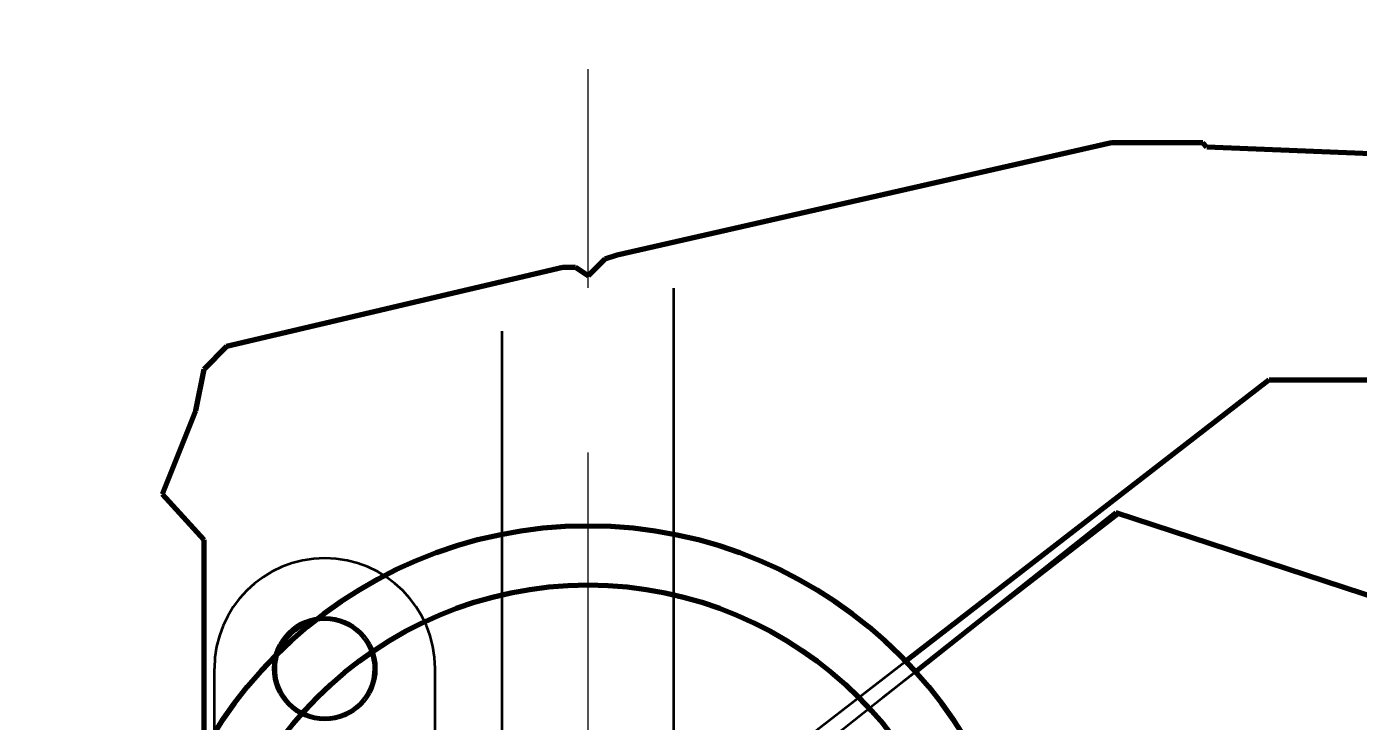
# Model space of a CAD drawing. Header units: millimetres. Extents: x 0 to 2208, y 0 to 420.
# Drawn here: x 100.26 to 111.11, y 237.81 to 243.47 of the extents above; entities that cross this region are included whole.
import ezdxf

# ---------------------------------------------------------------- set-up
doc = ezdxf.new("R2010")
doc.units = ezdxf.units.MM
doc.linetypes.add('IRAM-E-TRAZOS', pattern=[5, 4, -1])
doc.linetypes.add('IRAM-F-TRAZO-PUNTO', pattern=[20, 15, -2, 1, -2])
for name, color, linetype, lineweight in [('01-VISIBLE', 7, 'CONTINUOUS', 70), ('02-OCULTA', 4, 'IRAM-E-TRAZOS', 35), ('03-EJE', 1, 'IRAM-F-TRAZO-PUNTO', 18), ('04-COTA', 3, 'CONTINUOUS', 18), ('08-FINA', 5, 'CONTINUOUS', 18)]:
    doc.layers.add(name, color=color, linetype=linetype, lineweight=lineweight)
doc.styles.add('ISO3098', font='isocpeur.ttf')
doc.dimstyles.new('FLAMA-IRAM', dxfattribs={"dimtxt": 3.5, "dimasz": 3.5, "dimexe": 2, "dimexo": 1.5, "dimgap": 1, "dimtad": 1, "dimdec": 1, "dimtxsty": 'ISO3098', "dimblk": 'IRAM_FLECHA', "dimblk1": 'IRAM_FLECHA', "dimblk2": 'IRAM_FLECHA', "dimcen": 2.5, "dimclrd": 256, "dimclre": 256, "dimclrt": 256, "dimazin": 3, "dimtfac": 1, "dimtmove": 0, "dimatfit": 3, "dimlwd": 18, "dimlwe": 18})

# ---------------------------------------------------------------- blocks, each defined once
blk = doc.blocks.new('IRAM_FLECHA')
blk.add_solid([(0, 0), (-1, 0.125), (-1, -0.125)])

msp = doc.modelspace()

# ---------------------------------------------------------------- linework, layer by layer
at = {"layer": '01-VISIBLE'}
for p, q in [((109.101, 242.521), (105.071, 241.607)), ((109.845, 242.521), (109.101, 242.521)), ((109.879, 242.487), (109.845, 242.521)), ((112.317, 242.385), (109.879, 242.487)), ((104.969, 241.573), (104.833, 241.437)), ((105.071, 241.607), (104.969, 241.573)), ((104.629, 241.505), (101.887, 240.861)), ((104.731, 241.505), (104.629, 241.505)), ((104.833, 241.437), (104.731, 241.505)), ((101.887, 240.861), (101.701, 240.675)), ((101.701, 240.675), (101.633, 240.337)), ((107.424, 238.297), (110.387, 240.591)), ((110.387, 240.591), (123.933, 240.591)), ((101.633, 240.337), (101.361, 239.659)), ((101.361, 239.659), (101.701, 239.287)), ((109.135, 239.507), (107.504, 238.212)), ((111.301, 238.797), (109.135, 239.507)), ((101.701, 239.287), (101.701, 237.574))]:
    msp.add_line(p, q, dxfattribs=at)
msp.add_circle((104.833, 235.799), 3.12, dxfattribs=at)
for centre, radius, start, end in [((104.833, 235.799), 3.6, 90, -90), ((104.833, 235.799), 3.6, -90, 90), ((102.687, 238.237), 0.4, 101.3815, 161.3289)]:
    msp.add_arc(centre, radius, start, end, dxfattribs=at)
at = {"layer": '02-OCULTA'}
for p, q in [((109.101, 242.521), (105.071, 241.607)), ((109.845, 242.521), (109.101, 242.521)), ((109.879, 242.487), (109.845, 242.521)), ((112.317, 242.385), (109.879, 242.487)), ((105.533, 237.337), (105.533, 241.711)), ((104.969, 241.573), (104.833, 241.437)), ((105.071, 241.607), (104.969, 241.573)), ((104.629, 241.505), (101.887, 240.861)), ((104.731, 241.505), (104.629, 241.505)), ((104.833, 241.437), (104.731, 241.505)), ((104.133, 236.987), (104.133, 241.388)), ((101.887, 240.861), (101.701, 240.675)), ((101.701, 240.675), (101.633, 240.337)), ((106.493, 237.577), (110.387, 240.591)), ((110.387, 240.591), (123.933, 240.591)), ((101.633, 240.337), (101.361, 239.659)), ((101.361, 239.659), (101.701, 239.287)), ((109.135, 239.507), (106.831, 237.679)), ((107.237, 238.001), (109.135, 239.507)), ((107.237, 238.001), (109.135, 239.507)), ((109.168, 239.496), (107.237, 238.001)), ((109.168, 239.496), (107.237, 238.001)), ((111.301, 238.797), (109.135, 239.507)), ((109.135, 239.507), (109.168, 239.496)), ((109.135, 239.507), (109.168, 239.496)), ((101.701, 239.287), (101.701, 236.985)), ((101.787, 236.859), (101.787, 238.237)), ((101.787, 236.859), (101.787, 238.237)), ((101.787, 236.898), (101.787, 238.237)), ((101.787, 236.898), (101.787, 238.237)), ((103.587, 236.859), (103.587, 238.237)), ((103.587, 236.859), (103.587, 238.237)), ((106.493, 237.577), (107.424, 238.297)), ((107.504, 238.212), (106.831, 237.679))]:
    msp.add_line(p, q, dxfattribs=at)
for points in [[(105.071, 241.607), (105.148, 241.624), (105.225, 241.641), (105.302, 241.659), (105.379, 241.676), (105.456, 241.694), (105.533, 241.711)], [(105.533, 241.711), (105.456, 241.694), (105.379, 241.676), (105.302, 241.659), (105.225, 241.641), (105.148, 241.624), (105.071, 241.607)], [(104.833, 241.437), (104.856, 241.459), (104.878, 241.482), (104.901, 241.505), (104.924, 241.527), (104.946, 241.55), (104.969, 241.573)], [(104.969, 241.573), (104.946, 241.55), (104.924, 241.527), (104.901, 241.505), (104.878, 241.482), (104.856, 241.459), (104.833, 241.437)], [(104.969, 241.573), (104.986, 241.578), (105.003, 241.584), (105.02, 241.59), (105.037, 241.595), (105.054, 241.601), (105.071, 241.607)], [(105.071, 241.607), (105.054, 241.601), (105.037, 241.595), (105.02, 241.59), (105.003, 241.584), (104.986, 241.578), (104.969, 241.573)], [(104.629, 241.505), (104.546, 241.485), (104.464, 241.466), (104.381, 241.446), (104.298, 241.427), (104.216, 241.407), (104.133, 241.388)], [(104.133, 241.388), (104.216, 241.407), (104.298, 241.427), (104.381, 241.446), (104.464, 241.466), (104.546, 241.485), (104.629, 241.505)], [(104.731, 241.505), (104.714, 241.505), (104.697, 241.505), (104.68, 241.505), (104.663, 241.505), (104.646, 241.505), (104.629, 241.505)], [(104.629, 241.505), (104.646, 241.505), (104.663, 241.505), (104.68, 241.505), (104.697, 241.505), (104.714, 241.505), (104.731, 241.505)], [(104.731, 241.505), (104.748, 241.493), (104.765, 241.482), (104.782, 241.471), (104.799, 241.459), (104.816, 241.448), (104.833, 241.437)], [(104.833, 241.437), (104.816, 241.448), (104.799, 241.459), (104.782, 241.471), (104.765, 241.482), (104.748, 241.493), (104.731, 241.505)]]:
    msp.add_lwpolyline(points, dxfattribs=at)
for centre, radius in [((104.833, 235.799), 3.6), ((102.687, 238.237), 0.42), ((102.687, 238.237), 0.42), ((102.687, 238.237), 0.4), ((102.687, 238.237), 0.4), ((102.687, 238.237), 0.4)]:
    msp.add_circle(centre, radius, dxfattribs=at)
for radius, start, end in [(0.9, 0, 180), (0.9, 0, 180), (0.4, 161.3289, 90), (0.4, 90, 101.3815)]:
    msp.add_arc((102.687, 238.237), radius, start, end, dxfattribs=at)
at = {"layer": '03-EJE'}
for p, q in [((104.833, 121.339), (104.833, 243.121)), ((104.833, 231.599), (104.833, 239.999))]:
    msp.add_line(p, q, dxfattribs=at)
at = {"layer": '08-FINA'}
msp.add_circle((108.833, 237.8), 13.05, dxfattribs=at)

# ---------------------------------------------------------------- dimensions: what is measured, and where the dimension line sits
at = {"layer": '04-COTA'}
msp.add_linear_dim(base=(80.693, 251.521), p1=(80.693, 242.521), p2=(126.287, 242.521), dimstyle='FLAMA-IRAM', override={"dimlfac": 5}, dxfattribs=at).render()

doc.saveas('drawing.dxf')
